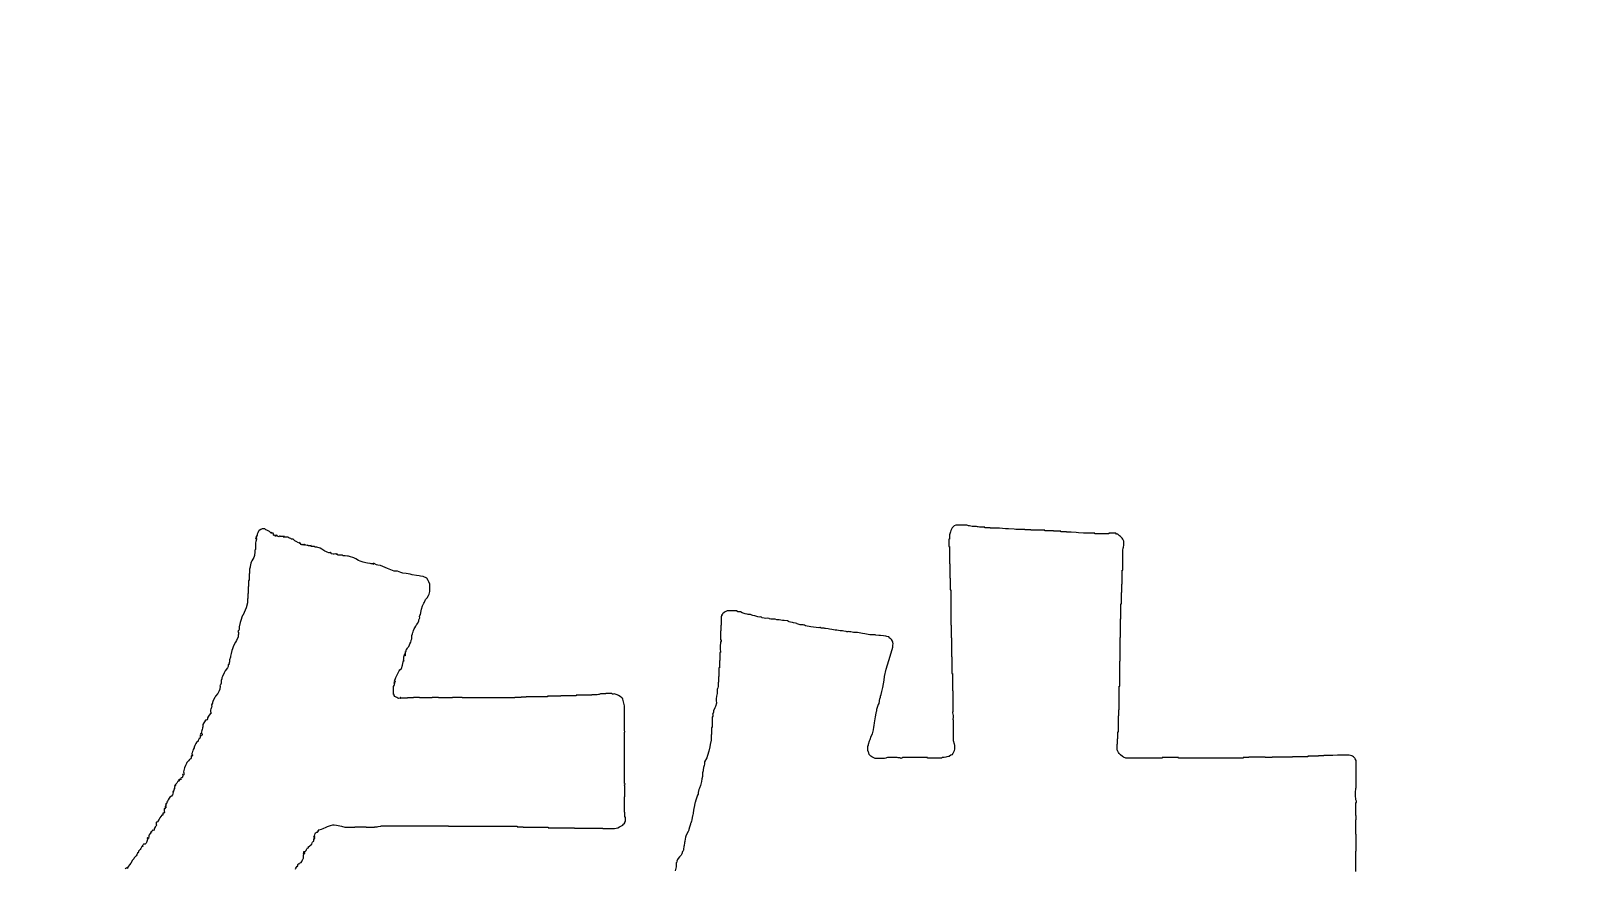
# Model space of a CAD drawing. Extents: x -109840 to 130597, y -3373 to 200909.
# Drawn here: x 115451.1 to 115921, y 3812.1 to 4065.5 of the extents above; entities that cross this region are included whole.
import ezdxf
from ezdxf.enums import TextEntityAlignment as Align

# ---------------------------------------------------------------- set-up
doc = ezdxf.new("R2010")
doc.units = 0
doc.header["$LTSCALE"] = 1000
doc.layers.get('0').update_dxf_attribs({"linetype": 'CONTINUOUS'})
doc.layers.get('Defpoints').update_dxf_attribs({"linetype": 'CONTINUOUS'})
doc.layers.add('DIM', color=3, linetype='CONTINUOUS', lineweight=0)
doc.layers.add('HFZT', color=5, linetype='CONTINUOUS', lineweight=15)
doc.styles.add('TSSD_Dimension', font='tssdeng.shx', dxfattribs={"width": 0.7, "bigfont": 'hztxt.shx'})
doc.styles.add('TSSD_NORM', font='tssdeng.shx', dxfattribs={"width": 0.7, "bigfont": 'hztxt.shx'})
doc.dimstyles.new('TSSD_100_100', dxfattribs={"dimtxt": 300, "dimasz": 100, "dimexe": 100, "dimexo": 250, "dimgap": 100, "dimtad": 1, "dimdec": 0, "dimzin": 0, "dimdsep": 46, "dimtxsty": 'TSSD_Dimension', "dimblk": 'ARCHTICK', "dimblk1": 'ARCHTICK', "dimblk2": 'ARCHTICK', "dimcen": 0, "dimdle": 100, "dimclrt": 7, "dimadec": 0, "dimazin": 0, "dimtfac": 1, "dimtdec": 0, "dimtix": 1, "dimtmove": 2, "dimatfit": 3, "dimfxl": 1, "dimtolj": 1, "dimtzin": 0, "dimarcsym": 0})

# ---------------------------------------------------------------- blocks, each defined once
blk = doc.blocks.new('z')
for points in [[(299855.3, 24120.3), (299855.7, 24121), (299856.5, 24122.5), (299856.7, 24122.5), (299856.8, 24122.5), (299857.1, 24122.5), (299857, 24123.2), (299857, 24123.6), (299857.4, 24124.1), (299857.8, 24124.1), (299858.2, 24124.2), (299858.4, 24124.6), (299859.5, 24125.2), (299860.1, 24125.8), (299860.6, 24127), (299860.7, 24127.6), (299860.9, 24127.9), (299861.3, 24128.3), (299861.2, 24129.6), (299861.2, 24130.2), (299861.4, 24131.5), (299861.2, 24131.7), (299861.2, 24132), (299861.4, 24132.1), (299861.6, 24131.8), (299861.9, 24131.7), (299862.2, 24131.8), (299862.2, 24132.1), (299862.2, 24132.2), (299862.2, 24132.5), (299862, 24132.5), (299861.8, 24132.5), (299861.6, 24132.5), (299861.5, 24132.8), (299861.6, 24133.1), (299861.9, 24133.3), (299862.7, 24133.5), (299863.2, 24133.9), (299863.5, 24134.7), (299863.8, 24135.2), (299863.9, 24135.5), (299864.1, 24136), (299864.5, 24135.9), (299864.8, 24135.9), (299865.1, 24136.1), (299864.9, 24136.2), (299864.8, 24136.5), (299864.9, 24136.6), (299866, 24137.4), (299866.4, 24137.8), (299867.3, 24138.7), (299867.7, 24139.6), (299868, 24140), (299868.5, 24140.8), (299868.7, 24140.8), (299868.8, 24140.8), (299868.9, 24140.8), (299868.8, 24141.6), (299868.9, 24142.1), (299869.4, 24142.7), (299869.5, 24142.8), (299869.6, 24142.9), (299869.6, 24143), (299869.3, 24142.9), (299869, 24143.1), (299868.9, 24143.3), (299869.2, 24143.2), (299869.6, 24143.4), (299869.6, 24143.7), (299869.3, 24143.7), (299869.2, 24143.7), (299868.9, 24143.7), (299868.8, 24143.9), (299868.9, 24144.1), (299869.1, 24144.3), (299869.2, 24144.1), (299869.4, 24144), (299869.6, 24144), (299869.4, 24144.9), (299869.5, 24145.5), (299869.9, 24146.4), (299870.2, 24146.8), (299870.4, 24147), (299870.5, 24147.5), (299871.2, 24147.4), (299871.6, 24147.5), (299872.1, 24148), (299871.9, 24148.1), (299871.9, 24148.2), (299871.8, 24148.5), (299872.1, 24148.4), (299872.3, 24148.4), (299872.5, 24148.6), (299872.3, 24148.7), (299872.2, 24148.9), (299872.1, 24149.1), (299873.6, 24149.3), (299874.4, 24149.5), (299875.7, 24150.2), (299877.8, 24151.1), (299878.9, 24151.5), (299881.1, 24152.3), (299882.9, 24152.7), (299883.8, 24152.7), (299885.6, 24152.5), (299888, 24152), (299889.3, 24151.7), (299891.7, 24151), (299894.6, 24151), (299896.1, 24151), (299899, 24151), (299899, 24151.1), (299899, 24151.2), (299899, 24151.3), (299902.4, 24151.3), (299904, 24151.3), (299907.4, 24151.3), (299907.4, 24151.2), (299907.4, 24151.1), (299907.4, 24151), (299909.5, 24151), (299910.6, 24151), (299912.8, 24151), (299913.2, 24151.1), (299913.4, 24151.1), (299913.8, 24151.2), (299915.3, 24151.4), (299916.1, 24151.6), (299917.6, 24151.8), (299918, 24151.9), (299918.2, 24151.9), (299918.6, 24152), (299938.3, 24152), (299948.1, 24152), (299967.8, 24152), (299967.8, 24151.9), (299967.8, 24151.8), (299967.8, 24151.7), (299988.1, 24151.7), (299998.2, 24151.7), (300018.4, 24151.7), (300018.4, 24151.5), (300018.4, 24151.5), (300018.4, 24151.3), (300020.1, 24151.3), (300020.9, 24151.3), (300022.6, 24151.3), (300022.6, 24151.2), (300022.6, 24151.1), (300022.6, 24151), (300030, 24151), (300033.7, 24151), (300041.1, 24151), (300041.1, 24150.9), (300041.1, 24150.8), (300041.1, 24150.7), (300048.8, 24150.7), (300052.7, 24150.7), (300060.3, 24150.7), (300060.3, 24150.6), (300060.3, 24150.5), (300060.3, 24150.4), (300068.7, 24150.4), (300072.8, 24150.4), (300081.2, 24150.4), (300081.2, 24150.3), (300081.2, 24150.2), (300081.2, 24150.1), (300084.6, 24150.1), (300086.3, 24150.1), (300089.8, 24150.1), (300092.3, 24150.7), (300093.6, 24151.2), (300095.9, 24152.5), (300096.5, 24153.2), (300096.8, 24153.5), (300097.5, 24154.2), (300097.3, 24154.6), (300097.4, 24155), (300097.8, 24155.2), (300097.8, 24156.5), (300097.8, 24157.1), (300097.8, 24158.4), (300097.7, 24158.4), (300097.6, 24158.4), (300097.5, 24158.4), (300097.5, 24159.9), (300097.5, 24160.7), (300097.5, 24162.2), (300097.3, 24162.2), (300097.3, 24162.2), (300097.2, 24162.2), (300097.2, 24166.7), (300097.2, 24168.9), (300097.2, 24173.4), (300097.3, 24173.4), (300097.3, 24173.4), (300097.5, 24173.4), (300097.5, 24176.8), (300097.5, 24178.4), (300097.5, 24181.7), (300097.2, 24181.8), (300097.1, 24182.2), (300097.3, 24182.4), (300097.6, 24182.7), (300097.5, 24183.2), (300097.2, 24183.3), (300097.2, 24198.3), (300097.2, 24205.8), (300097.2, 24220.8), (300097.3, 24220.8), (300097.4, 24221), (300097.3, 24221.1), (300097.2, 24222.4), (300097.1, 24223), (300097.2, 24224.3), (300097.2, 24230.7), (300097.2, 24233.9), (300097.2, 24240.3), (300096.7, 24242.2), (300096.4, 24243.2), (300095.9, 24245.1), (300095.6, 24245.9), (300095.3, 24246.2), (300094.8, 24246.7), (300092.8, 24247.9), (300091.8, 24248.3), (300089.6, 24249), (300088.9, 24248.8), (300088.4, 24248.8), (300087.9, 24249.3), (300086.1, 24249.3), (300085.2, 24249.3), (300083.4, 24249.3), (300083.4, 24249.2), (300083.4, 24249.1), (300083.4, 24249), (300081.9, 24249), (300081.1, 24249), (300079.6, 24249), (300078.5, 24248.7), (300078, 24248.6), (300077, 24248.3), (300075.5, 24248.3), (300074.7, 24248.3), (300073.1, 24248.3), (300073.1, 24248.2), (300073.1, 24248.1), (300073.1, 24248), (300068.5, 24248), (300066.2, 24248), (300061.6, 24248), (300061.6, 24247.9), (300061.6, 24247.8), (300061.6, 24247.7), (300057.1, 24247.7), (300054.9, 24247.7), (300050.4, 24247.7), (300050.4, 24247.6), (300050.4, 24247.5), (300050.4, 24247.4), (300046.5, 24247.4), (300044.5, 24247.4), (300040.5, 24247.4), (300040.5, 24247.2), (300040.5, 24247.2), (300040.5, 24247), (300034.2, 24247), (300031.1, 24247), (300024.8, 24247), (300024.8, 24246.9), (300024.8, 24246.9), (300024.8, 24246.7), (300023.4, 24246.7), (300022.7, 24246.7), (300021.3, 24246.7), (300021.3, 24246.6), (300021.3, 24246.5), (300021.3, 24246.4), (300019.4, 24246.4), (300018.4, 24246.4), (300016.5, 24246.4), (300016.5, 24246.3), (300016.5, 24246.2), (300016.5, 24246.1), (300001, 24246.1), (299993.3, 24246.1), (299977.8, 24246.1), (299977.8, 24246.2), (299977.8, 24246.3), (299977.8, 24246.4), (299975, 24246.4), (299973.5, 24246.4), (299970.7, 24246.4), (299970.7, 24246.3), (299970.7, 24246.2), (299970.7, 24246.1), (299966.6, 24246.1), (299964.6, 24246.1), (299960.5, 24246.1), (299960.5, 24246.2), (299960.5, 24246.3), (299960.5, 24246.4), (299958.6, 24246.4), (299957.6, 24246.4), (299955.7, 24246.4), (299955.7, 24246.3), (299955.7, 24246.2), (299955.7, 24246.1), (299952, 24246.1), (299950.1, 24246.1), (299946.4, 24246.1), (299946.4, 24246.2), (299946.4, 24246.3), (299946.4, 24246.4), (299944.7, 24246.4), (299943.9, 24246.4), (299942.2, 24246.4), (299942.2, 24246.3), (299942.2, 24246.2), (299942.2, 24246.1), (299940.4, 24246.1), (299939.6, 24246.1), (299937.8, 24246.1), (299937.8, 24246), (299937.8, 24245.9), (299937.8, 24245.8), (299935.7, 24245.8), (299934.7, 24245.8), (299932.6, 24245.8), (299932.8, 24246), (299932.6, 24246.4), (299932.3, 24246.4), (299932.3, 24246.1), (299932.3, 24246), (299932.3, 24245.8), (299931.3, 24245.7), (299930.7, 24245.9), (299929.8, 24246.4), (299928.9, 24246.8), (299928.4, 24247.1), (299927.8, 24247.8), (299928, 24248.1), (299927.9, 24248.6), (299927.5, 24248.6), (299927.5, 24250.9), (299927.5, 24252.1), (299927.5, 24254.4), (299928, 24255.2), (299928.1, 24255.8), (299927.8, 24256.6), (299928.1, 24256.5), (299928.3, 24256.6), (299928.5, 24256.8), (299928.1, 24257.1), (299928, 24257.5), (299928.2, 24257.9), (299928.4, 24257.8), (299928.8, 24258), (299928.8, 24258.2), (299928.6, 24258.1), (299928.3, 24258.2), (299928.2, 24258.4), (299929.1, 24261), (299929.6, 24262.2), (299930.9, 24264.6), (299931.6, 24266.1), (299932.1, 24266.7), (299933.3, 24267.8), (299934, 24270.1), (299934.2, 24271.3), (299934.7, 24273.6), (299934.8, 24273.4), (299935, 24273.3), (299935.2, 24273.3), (299934.9, 24273.8), (299934.8, 24274.3), (299935, 24274.9), (299935.1, 24276.3), (299935.3, 24277.1), (299935.8, 24278.4), (299935.6, 24277.9), (299935.8, 24277.5), (299936.2, 24277.1), (299936.2, 24278.4), (299936.2, 24279), (299936.2, 24280.3), (299936.4, 24280.3), (299936.5, 24280.3), (299936.8, 24280.3), (299936.7, 24281), (299936.8, 24281.4), (299937.3, 24281.9), (299937.8, 24282.7), (299938, 24283.1), (299938.6, 24283.9), (299939.2, 24285.1), (299939.5, 24285.8), (299940.2, 24287.1), (299940.4, 24288.1), (299940.5, 24288.6), (299941, 24289.6), (299940.9, 24291.1), (299940.9, 24291.9), (299941.3, 24293.3), (299941.6, 24294.3), (299941.8, 24294.7), (299942.1, 24295.7), (299942.7, 24297), (299943, 24297.6), (299943.7, 24298.9), (299944, 24299.5), (299944.3, 24299.8), (299944.8, 24300.2), (299944.7, 24300.6), (299944.9, 24300.9), (299945.3, 24301.1), (299945.9, 24302.7), (299946.1, 24303.4), (299946.7, 24305), (299946.6, 24306), (299946.7, 24306.6), (299947.2, 24307.5), (299947.7, 24310.1), (299948, 24311.4), (299948.8, 24313.9), (299949.7, 24315.7), (299950.1, 24316.6), (299951, 24318.4), (299951.4, 24319), (299951.6, 24319.3), (299952.2, 24319.7), (299953.1, 24321.5), (299953.5, 24322.4), (299954.1, 24324.3), (299954.1, 24326.5), (299954.1, 24327.5), (299954.1, 24329.6), (299953.3, 24331.5), (299952.8, 24332.4), (299951.8, 24334.1), (299950.8, 24334.5), (299950.2, 24334.8), (299949.3, 24335.4), (299947.2, 24335.6), (299946.2, 24335.8), (299944.2, 24336.2), (299941.2, 24336.7), (299939.7, 24337), (299936.8, 24337.5), (299934.2, 24337.9), (299932.9, 24338.3), (299930.4, 24339.2), (299928.9, 24339.2), (299928, 24339.3), (299926.6, 24339.7), (299923, 24341.2), (299921.3, 24341.9), (299917.8, 24343.4), (299915.8, 24343.7), (299914.9, 24344), (299913.1, 24344.8), (299913, 24344.9), (299912.9, 24345), (299912.8, 24345), (299912.9, 24344.7), (299912.8, 24344.4), (299912.5, 24344.3), (299912.5, 24344.6), (299912.5, 24344.7), (299912.5, 24345), (299911.6, 24344.7), (299911.1, 24344.6), (299910.2, 24344.8), (299908.2, 24345.1), (299907.1, 24345.3), (299905.1, 24345.8), (299902.9, 24346.7), (299901.8, 24347.2), (299899.7, 24348.3), (299898.2, 24349.1), (299897.4, 24349.4), (299895.8, 24349.9), (299894.3, 24350.2), (299893.5, 24350.3), (299892, 24350.6), (299891.1, 24350.5), (299890.5, 24350.6), (299889.7, 24351.1), (299888.5, 24351.1), (299887.8, 24351.1), (299886.5, 24351.1), (299886.5, 24351.4), (299886.2, 24351.5), (299885.9, 24351.4), (299886, 24351.6), (299886, 24351.9), (299885.7, 24352), (299885.6, 24351.7), (299885.2, 24351.7), (299884.9, 24351.9), (299883.7, 24351.8), (299883, 24351.8), (299881.7, 24352), (299881.7, 24352.3), (299881.7, 24352.4), (299881.7, 24352.7), (299881.1, 24352.9), (299880.8, 24352.9), (299880.1, 24352.8), (299880, 24352.8), (299880, 24352.7), (299879.8, 24352.7), (299878.7, 24353.2), (299878.1, 24353.5), (299876.9, 24354.1), (299874.8, 24355.5), (299873.5, 24356.1), (299871, 24356.8), (299870.3, 24356.9), (299869.9, 24357), (299869.3, 24357.5), (299868.4, 24357.5), (299867.9, 24357.5), (299867, 24357.5), (299867, 24357.7), (299867, 24357.9), (299867, 24358.1), (299866.2, 24357.8), (299865.7, 24357.8), (299864.8, 24357.9), (299864.6, 24358.1), (299864.5, 24358.2), (299864.5, 24358.4), (299863.7, 24358.2), (299863.1, 24358.3), (299862.4, 24358.7), (299862.2, 24358.9), (299862.1, 24359), (299861.9, 24359.2), (299861.9, 24358.9), (299861.9, 24358.7), (299861.9, 24358.4), (299861.6, 24358.4), (299861.5, 24358.4), (299861.3, 24358.4), (299861.4, 24358.7), (299861.3, 24358.9), (299861.1, 24359.1), (299860.7, 24358.6), (299860.1, 24358.6), (299859.7, 24358.9), (299859.3, 24359), (299859.1, 24359.1), (299858.7, 24359.2), (299859, 24359.4), (299859.1, 24359.8), (299858.9, 24360), (299858.8, 24359.8), (299858.5, 24359.7), (299858.4, 24359.9), (299858.3, 24360.1), (299858, 24360.3), (299857.7, 24360.2), (299855.9, 24361), (299855, 24361.5), (299853.6, 24362.9), (299852.9, 24362.8), (299852.5, 24362.9), (299852, 24363.4), (299851, 24363.6), (299850.6, 24363.8), (299849.7, 24364.2), (299848.3, 24364.2), (299847.6, 24364.2), (299846.2, 24364.2), (299846.6, 24364.4), (299846.8, 24364.6), (299847.2, 24364.8), (299845.9, 24364.8), (299845.3, 24364.8), (299844, 24364.8), (299844, 24365), (299843.8, 24365.1), (299843.7, 24365), (299843.2, 24364.6), (299842.6, 24364.7), (299842.2, 24365.1), (299841.8, 24365.5), (299841.6, 24365.6), (299841.1, 24365.8), (299841.1, 24365.5), (299841.1, 24365.4), (299841.1, 24365.1), (299840.8, 24365.1), (299840.7, 24365.1), (299840.5, 24365.1), (299840.6, 24365.5), (299840.5, 24365.8), (299840.3, 24366.1), (299840, 24365.7), (299839.6, 24365.6), (299839.2, 24365.8), (299839.3, 24366.3), (299839.2, 24366.7), (299838.9, 24367.1), (299838.3, 24367.1), (299837.9, 24367.4), (299837.6, 24367.9), (299837.7, 24367.6), (299837.7, 24367.3), (299837.4, 24367.1), (299836.7, 24368), (299836.3, 24368.4), (299835.3, 24369), (299834.3, 24369.4), (299833.7, 24369.7), (299832.8, 24370.3), (299831.6, 24370.4), (299830.9, 24370.3), (299829.9, 24369.8), (299828.7, 24369.2), (299828.2, 24368.6), (299827.7, 24367.4), (299827.3, 24366.4), (299827.1, 24365.9), (299826.9, 24364.8), (299826.7, 24365), (299826.6, 24365.1), (299826.4, 24365.1), (299826.6, 24364.5), (299826.6, 24364.2), (299826.7, 24363.5), (299826.4, 24363.7), (299826.1, 24363.5), (299826.1, 24363.2), (299826.3, 24363.3), (299826.5, 24363.3), (299826.7, 24363.1), (299826.4, 24361.8), (299826.3, 24361.2), (299826.1, 24360), (299826.1, 24358.1), (299826.1, 24357.1), (299826.1, 24355.2), (299825.6, 24354.7), (299825.5, 24354.3), (299825.6, 24353.6), (299825.2, 24350.8), (299824.7, 24349.4), (299823.3, 24346.9), (299822.8, 24345.8), (299822.6, 24345.2), (299822.4, 24344), (299822.1, 24342.7), (299822, 24342.1), (299821.7, 24340.8), (299821.7, 24340.5), (299821.6, 24340.3), (299821.6, 24340), (299821.6, 24339.1), (299821.6, 24338.6), (299821.6, 24337.6), (299821.4, 24337.6), (299821.4, 24337.6), (299821.3, 24337.6), (299821.3, 24335.6), (299821.3, 24334.5), (299821.3, 24332.5), (299821.1, 24332.5), (299821.1, 24332.5), (299820.9, 24332.5), (299820.9, 24330.7), (299820.9, 24329.8), (299820.9, 24328), (299820.8, 24328), (299820.7, 24328), (299820.6, 24328), (299820.6, 24326), (299820.6, 24324.9), (299820.6, 24322.9), (299820.5, 24322.9), (299820.4, 24322.9), (299820.3, 24322.9), (299820.3, 24321.4), (299820.3, 24320.6), (299820.3, 24319.1), (299820.2, 24319.1), (299820.1, 24319.1), (299820, 24319.1), (299820, 24317.8), (299820, 24317.1), (299820, 24315.9), (299819.1, 24312.3), (299818.5, 24310.6), (299816.9, 24307.2), (299816.7, 24306.8), (299816.5, 24306.6), (299816.1, 24306.3), (299815.2, 24303.1), (299814.8, 24301.5), (299813.9, 24298.3), (299814.1, 24297.2), (299814, 24296.5), (299813.6, 24295.5), (299813.2, 24295.3), (299813.1, 24294.7), (299813.4, 24294.4), (299813.4, 24293), (299813.3, 24292.3), (299813.3, 24290.9), (299812, 24288.3), (299811.4, 24287), (299809.9, 24284.5), (299809.1, 24282.2), (299808.7, 24281), (299808, 24278.7), (299807.7, 24276.9), (299807.5, 24276), (299807, 24274.2), (299806.8, 24272.7), (299806.7, 24271.9), (299806.4, 24270.4), (299806.3, 24270.6), (299806.1, 24270.7), (299805.9, 24270.7), (299806, 24269.7), (299805.9, 24269.1), (299805.4, 24268.2), (299803.6, 24265.9), (299802.9, 24264.6), (299801.7, 24261.9), (299801.3, 24260.8), (299801.2, 24260.2), (299800.8, 24259), (299800.8, 24257.7), (299800.7, 24257), (299800.3, 24255.7), (299800, 24255.4), (299799.9, 24255.1), (299800, 24254.7), (299799.8, 24252.5), (299799.4, 24251.3), (299798.2, 24249.4), (299796.7, 24247.5), (299796, 24246.4), (299794.8, 24244.2), (299794.5, 24242.8), (299794.3, 24242.2), (299793.7, 24241), (299793.8, 24239.9), (299793.7, 24239.4), (299793.4, 24238.4), (299793.3, 24238.4), (299793.2, 24238.2), (299793.2, 24238.1), (299792.9, 24237.2), (299792.8, 24236.8), (299792.8, 24235.8), (299793.2, 24235.6), (299793.3, 24234.9), (299792.9, 24234.6), (299791.9, 24233.4), (299791.5, 24232.7), (299790.8, 24231.4), (299790.7, 24230.6), (299790.4, 24230.1), (299789.7, 24229.8), (299789.5, 24229.8), (299789.4, 24229.8), (299789.2, 24229.8), (299788.5, 24228.5), (299788.1, 24227.8), (299787.3, 24226.6), (299787.2, 24224.9), (299787.1, 24224.1), (299786.7, 24222.6), (299786.5, 24222.5), (299786.4, 24222.2), (299786.5, 24222.1), (299786.4, 24221.1), (299786.2, 24220.7), (299785.7, 24219.8), (299785.9, 24220), (299786.1, 24220.1), (299786.4, 24220), (299786.8, 24219.6), (299786.9, 24219), (299786.5, 24218.6), (299786.4, 24218.2), (299786, 24218.1), (299785.7, 24218.2), (299785.9, 24218.5), (299785.7, 24218.8), (299785.4, 24218.9), (299785.4, 24217.8), (299785.3, 24217.3), (299785.1, 24216.3), (299784.8, 24216.3), (299784.7, 24216.3), (299784.4, 24216.3), (299784.5, 24215.9), (299784.3, 24215.6), (299784, 24215.4), (299783.9, 24214.9), (299783.9, 24214.7), (299783.8, 24214.2), (299782.6, 24213.3), (299782.1, 24212.6), (299781.4, 24211.2), (299781, 24210), (299780.8, 24209.3), (299780.3, 24208.2), (299780, 24207.2), (299779.8, 24206.7), (299779.5, 24205.8), (299779.1, 24205.3), (299779.2, 24204.7), (299779.6, 24204.3), (299779.8, 24204.3), (299779.9, 24204), (299779.8, 24203.8), (299779.7, 24203.5), (299779.4, 24203.3), (299779, 24203.4), (299778.9, 24203.5), (299778.8, 24203.5), (299778.7, 24203.5), (299778.7, 24202.6), (299778.7, 24202.1), (299778.4, 24201.3), (299777.9, 24201), (299777.6, 24200.9), (299777.1, 24200.6), (299777.2, 24200.2), (299777, 24199.9), (299776.6, 24199.7), (299775.6, 24198.5), (299775.2, 24197.8), (299774.5, 24196.5), (299773.9, 24194.6), (299773.6, 24193.6), (299773.1, 24191.7), (299773.3, 24190.9), (299773.4, 24190.5), (299773.4, 24189.7), (299773.3, 24189.5), (299772.8, 24189.4), (299772.6, 24189.6), (299772.5, 24189.7), (299772.4, 24189.8), (299772.3, 24189.7), (299772.5, 24188.8), (299772.4, 24188.2), (299772, 24187.3), (299771.4, 24187.3), (299771.1, 24187), (299770.8, 24186.5), (299771, 24186.4), (299771.1, 24186.2), (299771, 24185.9), (299770.4, 24186.2), (299769.9, 24186.1), (299769.4, 24185.6), (299769.6, 24185.7), (299769.9, 24185.7), (299770, 24185.4), (299770, 24185.1), (299769.7, 24185), (299769.4, 24185.1), (299769.3, 24185.2), (299769.2, 24185.3), (299769.1, 24185.3), (299769.2, 24184.8), (299769, 24184.5), (299768.6, 24184.3), (299768.2, 24183.5), (299767.9, 24183.1), (299767.2, 24182.4), (299767.3, 24182), (299767.2, 24181.7), (299767, 24181.4), (299766.9, 24181.6), (299766.8, 24181.7), (299766.5, 24181.7), (299766.6, 24180.9), (299766.5, 24180.4), (299766.4, 24179.5), (299766.5, 24179.4), (299766.5, 24179.3), (299766.5, 24179.2), (299766.3, 24179.2), (299766.1, 24179.2), (299765.9, 24179.2), (299766.1, 24178.5), (299766, 24178), (299765.6, 24177.4), (299765.3, 24177.3), (299765.2, 24176.9), (299765.4, 24176.6), (299765.2, 24175.5), (299764.9, 24174.9), (299764.3, 24173.9), (299763.1, 24173.1), (299762.5, 24172.5), (299761.7, 24171.2), (299761.2, 24170.1), (299760.9, 24169.5), (299760.6, 24168.3), (299760.4, 24168.4), (299760.2, 24168.3), (299760.1, 24168.1), (299760.3, 24168), (299760.4, 24167.9), (299760.4, 24167.7), (299760.2, 24167.8), (299760, 24167.7), (299759.8, 24167.5), (299760.2, 24167.2), (299760.3, 24166.8), (299760.1, 24166.4), (299759.9, 24166.5), (299759.5, 24166.3), (299759.5, 24166.1), (299759.7, 24166.1), (299759.9, 24166.1), (299760.1, 24166.1), (299760.1, 24165.8), (299760.1, 24165.7), (299760.1, 24165.4), (299759.9, 24165.4), (299759.7, 24165.4), (299759.5, 24165.4), (299759.6, 24165.1), (299759.5, 24164.8), (299759.3, 24164.5), (299759.2, 24164.7), (299759.1, 24164.8), (299758.8, 24164.8), (299758.9, 24163.6), (299758.9, 24163.1), (299759, 24161.9), (299758.8, 24161.7), (299758.7, 24161.5), (299758.8, 24161.3), (299758.5, 24161.3), (299758.3, 24161.3), (299757.9, 24161.3), (299758, 24160.9), (299758, 24160.7), (299758, 24160.3), (299757.9, 24160), (299757.6, 24159.9), (299757.2, 24160), (299755.8, 24158), (299755.1, 24157), (299753.9, 24154.9), (299753.5, 24154.8), (299753.3, 24154.8), (299753.1, 24154.5), (299753.1, 24153.9), (299753, 24153.6), (299752.9, 24152.9), (299753.2, 24152.9), (299753.4, 24152.6), (299753.2, 24152.3), (299752.8, 24151.9), (299752.6, 24151.6), (299752.1, 24151.2), (299752.2, 24150.7), (299752.1, 24150.3), (299751.6, 24150.1), (299751.6, 24149.5), (299751.5, 24149.3), (299751.5, 24148.8), (299751, 24148.7), (299750.6, 24148.8), (299750.2, 24149.1), (299750.3, 24148.7), (299750.1, 24148.3), (299749.7, 24148.1), (299749.5, 24148), (299749.5, 24147.7), (299749.6, 24147.5), (299749.3, 24147.5), (299749.2, 24147.5), (299748.9, 24147.5), (299749.1, 24147.1), (299749, 24146.7), (299748.6, 24146.4), (299747.9, 24145.4), (299747.6, 24144.8), (299747.5, 24143.7), (299747.4, 24143.3), (299747.4, 24143.1), (299747.3, 24142.7), (299747.1, 24142.7), (299746.9, 24142.7), (299746.7, 24142.7), (299746.8, 24142.9), (299746.6, 24143.3), (299746.4, 24143.3), (299746.5, 24141.9), (299746.4, 24141.2), (299745.9, 24139.8), (299745.6, 24139.2), (299745.4, 24139), (299744.9, 24138.5), (299744.3, 24138.7), (299743.8, 24138.5), (299743.5, 24138.1), (299743.1, 24137.9), (299743, 24137.6), (299743, 24137.3), (299743.1, 24137.2), (299743.2, 24137.1), (299743.2, 24136.9), (299742.9, 24136.9), (299742.8, 24136.9), (299742.5, 24136.9), (299741.8, 24135.4), (299741.3, 24134.7), (299740.1, 24133.4), (299740, 24132.9), (299739.9, 24132.6), (299739.8, 24132.1), (299739.7, 24132.3), (299739.6, 24132.3), (299739.5, 24132.5), (299738.7, 24130.8), (299738.2, 24130), (299736.9, 24128.6), (299736.5, 24127.8), (299736.2, 24127.4), (299735.6, 24126.7), (299734.3, 24124.5), (299733.5, 24123.4), (299732, 24121.4), (299732.1, 24121.1), (299732, 24120.7), (299731.6, 24120.6), (299731.8, 24120.8), (299731.7, 24121.1), (299731.5, 24121.3), (299730.5, 24120.6), (299730.1, 24120.1)], [(300634.6, 24118.4), (300634.6, 24124.4), (300634.6, 24127.4), (300634.6, 24133.4), (300634.7, 24133.4), (300634.7, 24133.4), (300634.9, 24133.4), (300634.9, 24138.4), (300634.9, 24140.9), (300634.9, 24145.9), (300634.7, 24145.9), (300634.7, 24145.9), (300634.6, 24145.9), (300634.6, 24150.1), (300634.6, 24152.2), (300634.6, 24156.5), (300634.7, 24156.5), (300634.7, 24156.5), (300634.9, 24156.5), (300634.9, 24157.7), (300634.9, 24158.4), (300634.9, 24159.7), (300634.7, 24159.7), (300634.7, 24159.7), (300634.6, 24159.7), (300634.6, 24163.2), (300634.6, 24165), (300634.6, 24168.6), (300635.1, 24169.5), (300635.1, 24170.2), (300634.7, 24171.2), (300634.4, 24174.6), (300634.4, 24176.4), (300634.6, 24179.8), (300634.7, 24179.8), (300634.7, 24179.8), (300634.9, 24179.8), (300634.9, 24187.9), (300634.9, 24191.9), (300634.9, 24200), (300634.2, 24201.2), (300633.8, 24201.7), (300633, 24202.7), (300632.1, 24203.2), (300631.6, 24203.4), (300630.7, 24203.8), (300629.6, 24204.1), (300629, 24204.1), (300627.8, 24204), (300621.2, 24203.9), (300617.8, 24203.8), (300611.2, 24203.8), (300611.2, 24203.7), (300611.2, 24203.6), (300611.2, 24203.5), (300609.7, 24203.5), (300608.9, 24203.5), (300607.3, 24203.5), (300607.3, 24203.4), (300607.3, 24203.3), (300607.3, 24203.2), (300604.1, 24203.2), (300602.5, 24203.2), (300599.3, 24203.2), (300599.3, 24203.1), (300599.3, 24203), (300599.3, 24202.9), (300594.9, 24202.9), (300592.6, 24202.9), (300588.1, 24202.9), (300588.1, 24202.7), (300588.1, 24202.7), (300588.1, 24202.6), (300582.1, 24202.6), (300579.1, 24202.6), (300573.1, 24202.6), (300573.1, 24202.4), (300573.1, 24202.4), (300573.1, 24202.2), (300571.1, 24202.2), (300570, 24202.2), (300568, 24202.2), (300568, 24202.4), (300568, 24202.4), (300568, 24202.6), (300563.2, 24202.6), (300560.9, 24202.6), (300556.1, 24202.6), (300556.1, 24202.4), (300556.1, 24202.4), (300556.1, 24202.2), (300554.3, 24202.2), (300553.4, 24202.2), (300551.7, 24202.2), (300551.7, 24202.1), (300551.7, 24202), (300551.7, 24201.9), (300532.7, 24201.9), (300523.2, 24201.9), (300504.3, 24201.9), (300504.3, 24202), (300504.3, 24202.1), (300504.3, 24202.2), (300499.5, 24202.2), (300497.2, 24202.2), (300492.4, 24202.2), (300492.4, 24202.1), (300492.4, 24202), (300492.4, 24201.9), (300481.7, 24201.9), (300476.3, 24201.9), (300465.6, 24201.9), (300463.9, 24202.6), (300463.1, 24203.1), (300461.7, 24204.3), (300460.6, 24205.3), (300460.1, 24206), (300459.5, 24207.4), (300459.3, 24207.6), (300459.3, 24207.7), (300459.2, 24208), (300459.2, 24209.7), (300459.2, 24210.5), (300459.2, 24212.2), (300459.3, 24212.2), (300459.3, 24212.2), (300459.5, 24212.2), (300459.5, 24213.7), (300459.5, 24214.5), (300459.5, 24216), (300459.6, 24216), (300459.7, 24216), (300459.8, 24216), (300459.8, 24218), (300459.8, 24219.1), (300459.8, 24221.1), (300459.9, 24221.1), (300460, 24221.1), (300460.1, 24221.1), (300460.1, 24225.9), (300460.1, 24228.2), (300460.1, 24233), (300460.2, 24233), (300460.3, 24233), (300460.4, 24233), (300460.4, 24234.8), (300460.4, 24235.6), (300460.4, 24237.4), (300460.6, 24237.4), (300460.6, 24237.4), (300460.8, 24237.4), (300460.8, 24244.4), (300460.8, 24247.8), (300460.8, 24254.7), (300460.9, 24254.7), (300460.9, 24254.7), (300461.1, 24254.7), (300461.1, 24262), (300461.1, 24265.7), (300461.1, 24273), (300461.2, 24273), (300461.3, 24273), (300461.4, 24273), (300461.4, 24280), (300461.4, 24283.5), (300461.4, 24290.6), (300461.5, 24290.6), (300461.6, 24290.6), (300461.7, 24290.6), (300461.7, 24295.9), (300461.7, 24298.6), (300461.7, 24304), (300461.9, 24304), (300461.9, 24304.2), (300461.9, 24304.3), (300461.7, 24304.5), (300461.8, 24304.9), (300462, 24305), (300462, 24309.1), (300462, 24311.1), (300462, 24315.2), (300462.2, 24315.2), (300462.2, 24315.2), (300462.4, 24315.2), (300462.4, 24318.5), (300462.4, 24320.2), (300462.4, 24323.5), (300462.5, 24323.5), (300462.5, 24323.5), (300462.7, 24323.5), (300462.7, 24326), (300462.7, 24327.2), (300462.7, 24329.6), (300462.8, 24329.6), (300462.9, 24329.6), (300463, 24329.6), (300463, 24333.7), (300463, 24335.8), (300463, 24339.9), (300463.1, 24339.9), (300463.2, 24339.9), (300463.3, 24339.9), (300463.3, 24345.4), (300463.3, 24348.1), (300463.3, 24353.6), (300463.4, 24354), (300463.4, 24354.2), (300463.5, 24354.6), (300463.7, 24356.1), (300463.9, 24356.9), (300464.1, 24358.4), (300464.2, 24359.6), (300464.2, 24360.2), (300464, 24361.3), (300463.3, 24362.8), (300462.8, 24363.5), (300461.7, 24364.7), (300460.9, 24365.3), (300460.5, 24365.7), (300459.8, 24366.4), (300459.1, 24366.4), (300458.7, 24366.6), (300458.2, 24367.1), (300456.1, 24367.1), (300455.1, 24367.1), (300453.1, 24367.1), (300453.1, 24366.9), (300453.1, 24366.9), (300453.1, 24366.7), (300449, 24366.7), (300446.9, 24366.7), (300442.8, 24366.7), (300442.8, 24366.9), (300442.8, 24366.9), (300442.8, 24367.1), (300440.4, 24367.1), (300439.2, 24367.1), (300436.8, 24367.1), (300435.9, 24367.1), (300435.4, 24367.2), (300434.5, 24367.2), (300430.9, 24367.5), (300429.1, 24367.6), (300425.5, 24367.9), (300424.7, 24367.9), (300424.2, 24368), (300423.3, 24368), (300422.8, 24368), (300422.5, 24368), (300422, 24368), (300422, 24368.2), (300422, 24368.2), (300422, 24368.3), (300420.4, 24368.3), (300419.5, 24368.3), (300417.9, 24368.3), (300417.9, 24368.5), (300417.9, 24368.5), (300417.9, 24368.7), (300415.7, 24368.7), (300414.6, 24368.7), (300412.4, 24368.7), (300412.4, 24368.8), (300412.4, 24368.9), (300412.4, 24369), (300409.9, 24369), (300408.6, 24369), (300406, 24369), (300406, 24369.1), (300406, 24369.2), (300406, 24369.3), (300401.9, 24369.3), (300399.9, 24369.3), (300395.8, 24369.3), (300395.8, 24369.4), (300395.8, 24369.5), (300395.8, 24369.6), (300394, 24369.6), (300393.1, 24369.6), (300391.3, 24369.6), (300391.3, 24369.8), (300391.3, 24369.8), (300391.3, 24369.9), (300389.3, 24369.9), (300388.3, 24369.9), (300386.3, 24369.9), (300385.3, 24370), (300384.7, 24370), (300383.6, 24370.1), (300379.3, 24370.4), (300377.1, 24370.5), (300372.7, 24370.8), (300371.6, 24370.8), (300371.1, 24370.8), (300370, 24370.9), (300368.4, 24370.9), (300367.6, 24370.9), (300366, 24370.9), (300366, 24371), (300366, 24371.1), (300366, 24371.2), (300364.4, 24371.2), (300363.5, 24371.2), (300361.9, 24371.2), (300361.9, 24371.4), (300361.9, 24371.4), (300361.9, 24371.6), (300360.3, 24371.6), (300359.5, 24371.6), (300358, 24371.6), (300357.1, 24371.8), (300356.7, 24371.9), (300355.8, 24372.2), (300353.7, 24372.1), (300352.7, 24372.2), (300350.7, 24372.7), (300349.9, 24372.7), (300349.4, 24372.8), (300348.7, 24373.2), (300345.5, 24373.2), (300343.9, 24373.2), (300340.7, 24373.2), (300339.5, 24372.6), (300338.9, 24372.2), (300338, 24371.2), (300337.1, 24369.2), (300336.7, 24368.2), (300335.9, 24366.1), (300335.9, 24364.8), (300335.9, 24364.2), (300335.9, 24362.9), (300335.8, 24362.9), (300335.7, 24362.9), (300335.6, 24362.9), (300335.6, 24360.7), (300335.6, 24359.6), (300335.6, 24357.5), (300335.7, 24357.5), (300335.8, 24357.5), (300335.9, 24357.5), (300335.9, 24352.3), (300335.9, 24349.8), (300335.9, 24344.7), (300336.1, 24344.7), (300336.1, 24344.7), (300336.2, 24344.7), (300336.2, 24340.4), (300336.2, 24338.3), (300336.2, 24334.1), (300336.4, 24334.1), (300336.4, 24334.1), (300336.6, 24334.1), (300336.6, 24330.6), (300336.6, 24328.9), (300336.6, 24325.5), (300336.7, 24325.5), (300336.8, 24325.5), (300336.9, 24325.5), (300336.9, 24315.1), (300336.9, 24309.9), (300336.9, 24299.5), (300337, 24299.5), (300337.1, 24299.5), (300337.2, 24299.5), (300337.2, 24295.8), (300337.2, 24294), (300337.2, 24290.3), (300337.3, 24290.3), (300337.4, 24290.3), (300337.5, 24290.3), (300337.5, 24284.6), (300337.5, 24281.8), (300337.5, 24276.2), (300337.7, 24276.2), (300337.7, 24276.2), (300337.8, 24276.2), (300337.8, 24271.3), (300337.8, 24268.9), (300337.8, 24264), (300338, 24264), (300338, 24264), (300338.2, 24264), (300338.2, 24258.9), (300338.2, 24256.3), (300338.2, 24251.2), (300338.3, 24251.2), (300338.4, 24251.2), (300338.5, 24251.2), (300338.5, 24245.1), (300338.5, 24242), (300338.5, 24235.8), (300338.2, 24235.7), (300338.2, 24235.4), (300338.3, 24235.2), (300338.6, 24233.2), (300338.6, 24232.1), (300338.5, 24230.1), (300338.6, 24230.1), (300338.7, 24230.1), (300338.8, 24230.1), (300338.8, 24223.9), (300338.8, 24220.9), (300338.8, 24214.7), (300339.4, 24212.3), (300339.6, 24211.1), (300339.8, 24208.6), (300339.4, 24207.2), (300339.1, 24206.6), (300338.5, 24205.3), (300337.6, 24204.3), (300337.1, 24203.9), (300336.1, 24203.2), (300335.8, 24203.1), (300335.6, 24203.1), (300335.3, 24203), (300334, 24202.8), (300333.4, 24202.6), (300332.1, 24202.4), (300331.3, 24202.4), (300330.8, 24202.3), (300330.2, 24201.9), (300326.1, 24201.9), (300324, 24201.9), (300319.9, 24201.9), (300319.9, 24202), (300319.9, 24202.1), (300319.9, 24202.2), (300312.6, 24202.2), (300309, 24202.2), (300301.7, 24202.2), (300301, 24201.7), (300300.2, 24201.6), (300299.4, 24202.1), (300298.7, 24202.1), (300298.3, 24202.1), (300297.5, 24202.2), (300294.7, 24202.2), (300293.3, 24202.2), (300290.5, 24202.2), (300289.6, 24202), (300289.1, 24201.8), (300288.2, 24201.6), (300285.5, 24201.6), (300284.2, 24201.6), (300281.5, 24201.6), (300280.5, 24202), (300279.9, 24202.2), (300279, 24202.7), (300278.1, 24203.3), (300277.7, 24203.7), (300277, 24204.5), (300276.8, 24205.7), (300276.6, 24206.3), (300276.1, 24207.4), (300276.1, 24208.8), (300276.1, 24209.5), (300276.1, 24210.9), (300276.5, 24211.2), (300276.6, 24211.6), (300276.6, 24212.2), (300277.3, 24214.5), (300277.7, 24215.6), (300278.5, 24217.9), (300279.3, 24219.7), (300279.6, 24220.7), (300280.2, 24222.6), (300280.4, 24224.7), (300280.6, 24225.8), (300281, 24227.8), (300281.4, 24230.7), (300281.6, 24232.1), (300282, 24234.9), (300282.3, 24236), (300282.5, 24236.6), (300282.6, 24237.8), (300283.1, 24239.3), (300283.4, 24240.1), (300283.9, 24241.6), (300284, 24241.8), (300284, 24241.9), (300284.1, 24242.1), (300284.1, 24241.8), (300284.1, 24241.7), (300284.1, 24241.4), (300284.1, 24241.8), (300284.2, 24241.9), (300284.2, 24242.2), (300284.5, 24243.5), (300284.6, 24244.2), (300284.9, 24245.4), (300285.2, 24246.7), (300285.4, 24247.4), (300285.8, 24248.6), (300286.3, 24250.7), (300286.6, 24251.7), (300287.1, 24253.8), (300287.9, 24259.2), (300288.3, 24261.9), (300289.4, 24267.2), (300291.3, 24273.7), (300292.3, 24276.9), (300294.3, 24283.4), (300294.4, 24284.3), (300294.4, 24284.8), (300294.5, 24285.8), (300294.3, 24287.1), (300294.1, 24287.8), (300293.5, 24289), (300292.7, 24289.7), (300292.2, 24290.1), (300291.4, 24290.9), (300289.9, 24291.3), (300289.2, 24291.5), (300287.6, 24291.7), (300285.3, 24291.9), (300284.1, 24292.1), (300281.8, 24292.3), (300281.3, 24292.4), (300281, 24292.4), (300280.4, 24292.5), (300279.2, 24292.5), (300278.6, 24292.5), (300277.4, 24292.5), (300273.8, 24293.1), (300272, 24293.4), (300268.4, 24294.1), (300266.5, 24294.1), (300265.5, 24294.2), (300263.6, 24294.6), (300262.7, 24294.8), (300262.1, 24294.9), (300261.2, 24294.7), (300260.7, 24294.8), (300260.5, 24294.8), (300260.1, 24294.9), (300258.3, 24295.1), (300257.4, 24295.3), (300255.6, 24295.5), (300253.1, 24295.8), (300251.9, 24296), (300249.5, 24296.5), (300247.7, 24296.7), (300246.8, 24296.9), (300245, 24297.1), (300244.6, 24297.2), (300244.4, 24297.2), (300243.9, 24297.3), (300243.1, 24297.3), (300242.7, 24297.3), (300241.8, 24297.3), (300241.2, 24297.8), (300240.6, 24297.9), (300239.9, 24297.5), (300236, 24298), (300234.1, 24298.3), (300230.3, 24299.2), (300229.5, 24299.5), (300229.2, 24299.6), (300228.4, 24299.9), (300227, 24299.8), (300226.2, 24299.9), (300224.9, 24300.3), (300224.1, 24300.6), (300223.7, 24300.7), (300222.9, 24301), (300221.4, 24301.4), (300220.6, 24301.6), (300219.1, 24301.9), (300218.2, 24302.1), (300217.7, 24302.2), (300216.9, 24302.7), (300214.4, 24302.9), (300213.2, 24303), (300210.8, 24303.5), (300209.6, 24303.5), (300209, 24303.6), (300207.9, 24304), (300206.6, 24304), (300206, 24304), (300204.7, 24304), (300203.8, 24304.3), (300203.4, 24304.4), (300202.5, 24304.7), (300200.8, 24304.6), (300199.9, 24304.7), (300198.3, 24305), (300197.8, 24305.4), (300197.4, 24305.6), (300196.7, 24305.5), (300195.2, 24305.8), (300194.4, 24306), (300192.9, 24306.4), (300191.5, 24306.6), (300190.8, 24306.9), (300189.7, 24307.5), (300188.1, 24307.5), (300187.3, 24307.6), (300185.8, 24308), (300184.3, 24308.4), (300183.6, 24308.7), (300182.3, 24309.5), (300181.1, 24309.4), (300180.4, 24309.5), (300179.4, 24310.1), (300176.7, 24310.1), (300175.4, 24310.1), (300172.7, 24310.1), (300171.2, 24309.4), (300170.5, 24309), (300169.2, 24308), (300169.2, 24307.6), (300168.9, 24307.3), (300168.5, 24307.2), (300168.8, 24306.9), (300168.6, 24306.4), (300168.2, 24306.3), (300168.2, 24303.6), (300168.2, 24302.2), (300168.2, 24299.5), (300168.1, 24299.5), (300168, 24299.5), (300167.9, 24299.5), (300167.9, 24297.9), (300167.9, 24297), (300167.9, 24295.4), (300167.8, 24295.4), (300167.7, 24295.4), (300167.6, 24295.4), (300167.6, 24292.8), (300167.6, 24291.5), (300167.6, 24289), (300168.1, 24288.4), (300168.1, 24287.7), (300167.7, 24287.1), (300167.5, 24284), (300167.4, 24282.4), (300167.6, 24279.4), (300167.4, 24279.4), (300167.4, 24279.4), (300167.3, 24279.4), (300167.3, 24277.1), (300167.3, 24275.9), (300167.3, 24273.6), (300167.1, 24273.6), (300167.1, 24273.6), (300166.9, 24273.6), (300166.9, 24271.4), (300166.9, 24270.3), (300166.9, 24268.2), (300166.8, 24268.2), (300166.7, 24268.2), (300166.6, 24268.2), (300166.6, 24265.6), (300166.6, 24264.3), (300166.6, 24261.8), (300166.5, 24261.8), (300166.4, 24261.8), (300166.3, 24261.8), (300166.3, 24260.1), (300166.3, 24259.3), (300166.3, 24257.6), (300166.2, 24257.6), (300166.1, 24257.6), (300166, 24257.6), (300166, 24256.3), (300166, 24255.7), (300166, 24254.4), (300165.7, 24253.5), (300165.6, 24253.1), (300165.3, 24252.2), (300165.3, 24250.2), (300165.2, 24249.3), (300164.8, 24247.4), (300164.6, 24245.3), (300164.6, 24244.3), (300164.7, 24242.2), (300164, 24239.9), (300163.5, 24238.7), (300162.6, 24236.5), (300162.5, 24235.5), (300162.3, 24235), (300161.8, 24234.2), (300162.1, 24233.4), (300162, 24232.8), (300161.5, 24232), (300161.5, 24228.9), (300161.5, 24227.4), (300161.5, 24224.3), (300161.4, 24224.3), (300161.3, 24224.3), (300161.2, 24224.3), (300161.2, 24222.3), (300161.2, 24221.2), (300161.2, 24219.2), (300161, 24219.2), (300161, 24219.2), (300160.8, 24219.2), (300160.8, 24217.5), (300160.8, 24216.7), (300160.8, 24215), (300160.2, 24211.8), (300159.8, 24210.2), (300159.1, 24207), (300158.2, 24203.7), (300157.6, 24202.1), (300156, 24199), (300155.9, 24197.3), (300155.7, 24196.5), (300155.2, 24194.9), (300155, 24193.3), (300154.9, 24192.5), (300154.4, 24191), (300154.6, 24189.2), (300154.5, 24188.3), (300154, 24186.5), (300153.7, 24184.6), (300153.5, 24183.6), (300153, 24181.7), (300152.3, 24179.7), (300151.9, 24178.7), (300151.2, 24176.6), (300151.3, 24175.8), (300151.2, 24175.4), (300150.8, 24174.7), (300150.3, 24173.2), (300150, 24172.4), (300149.5, 24170.9), (300149.1, 24169.3), (300148.9, 24168.6), (300148.5, 24167), (300148.1, 24164.7), (300147.9, 24163.6), (300147.6, 24161.3), (300147.3, 24160), (300147.2, 24159.3), (300146.9, 24158.1), (300146.7, 24156.4), (300146.5, 24155.5), (300146, 24153.9), (300145.7, 24153.7), (300145.6, 24153.5), (300145.6, 24153.3), (300145.1, 24151.7), (300144.9, 24151), (300144.4, 24149.4), (300144.4, 24148.8), (300144.2, 24148.5), (300143.9, 24148), (300142.5, 24145.3), (300142, 24143.8), (300141.5, 24140.8), (300141.4, 24140.3), (300141.3, 24140), (300141.2, 24139.5), (300140.9, 24137.7), (300140.8, 24136.8), (300140.5, 24135), (300140.5, 24134.2), (300140.3, 24133.8), (300139.9, 24133.1), (300139.3, 24131.4), (300138.8, 24130.6), (300137.6, 24129.3), (300136.6, 24128.1), (300136.2, 24127.4), (300135.6, 24126.1), (300135.8, 24125.7), (300135.6, 24125.2), (300135.2, 24125.1), (300135.2, 24123.8), (300135.2, 24123.2), (300135.2, 24121.9), (300134.4, 24119)]]:
    blk.add_lwpolyline(points)
blk = doc.blocks.new('dfgdfger')
at = {"layer": 'HFZT', "color": 5}
for start_param, end_param in [(3.922662, 9.030892), (3.922662, 9.030892), (3.922662, 9.030892), (3.922662, 9.030892), (3.922662, 9.030892), (3.922662, 9.030892), (3.922662, 9.030892), (3.922662, 9.030892), (3.922662, 9.030892), (3.265865, 9.300506), (3.265865, 9.300506), (3.265865, 9.300506), (3.265865, 9.300506), (3.265865, 9.300506), (3.265865, 9.300506)]:
    blk.add_ellipse((447317.1, 387546.5), major_axis=(-2135.7, 0), ratio=0.799523, start_param=start_param, end_param=end_param, dxfattribs=at)
blk = doc.blocks.new('DETK')
at = {"layer": 'HFZT', "color": 2, "xscale": 0.3117434214800596, "yscale": 0.3117434214800596, "zscale": 0.3117434214800596}
blk.add_blockref('dfgdfger', (-111009.55, -116242.4), dxfattribs=at)
at = {"layer": 'HFZT', "color": 5, "xscale": 0.4115013172850013, "yscale": 0.4115013172850013, "zscale": 0.4115013172850013}
blk.add_blockref('z', (-94447.94, -6113.5), dxfattribs=at)
at = {"layer": 'HFZT', "color": 2, "style": 'TSSD_NORM', "width": 0.7}
for tag, height, p in [('比例尺', 250, (40275.22, 3100)), ('日期', 250, (40275.22, 1700)), ('图号', 250, (37501.45, 1700)), ('图名', 400, (31926.24, 1425))]:
    blk.add_attdef(tag, text='', height=height, dxfattribs=at).set_placement(p, align=Align.MIDDLE)
blk = doc.blocks.new('_ArchTick')
at = {"color": 0, "linetype": 'ByBlock', "const_width": 0.15}
blk.add_lwpolyline([(-0.5, -0.5), (0.5, 0.5)], dxfattribs=at)
blk = doc.blocks.new('*D187')
at = {"layer": 'Defpoints', "color": 0, "transparency": 16777216}
for p in [(86588.15, 34060.41), (115688.31, 16824.42), (86588.15, 0)]:
    blk.add_point(p, dxfattribs=at)
at = {"layer": 'DIM', "color": 0, "lineweight": -2, "transparency": 16777216}
for p, q in [((86588.15, 250), (86588.15, 34160.41)), ((115688.31, 17074.42), (115688.31, 34160.41)), ((115788.31, 34060.41), (86488.15, 34060.41))]:
    blk.add_line(p, q, dxfattribs=at)
at = {"layer": 'DIM', "color": 0, "lineweight": -2, "transparency": 16777216, "xscale": 100, "yscale": 100, "zscale": 100, "rotation": 180}
blk.add_blockref('_ArchTick', (86588.15, 34060.41), dxfattribs=at)
at = {"layer": 'DIM', "color": 0, "lineweight": -2, "transparency": 16777216, "xscale": 100, "yscale": 100, "zscale": 100}
blk.add_blockref('_ArchTick', (115688.31, 34060.41), dxfattribs=at)
at = {"layer": 'DIM', "color": 7, "transparency": 16777216, "insert": (101138.23, 34310.41), "char_height": 300, "attachment_point": 5, "style": 'TSSD_Dimension'}
blk.add_mtext('\\A1;29100', dxfattribs=at)
blk = doc.blocks.new('*D188')
at = {"layer": 'Defpoints', "color": 0, "transparency": 16777216}
for p in [(115688.31, 18560.52), (115688.31, 16824.42), (86588.15, 0)]:
    blk.add_point(p, dxfattribs=at)
at = {"layer": 'DIM', "color": 0, "lineweight": -2, "transparency": 16777216}
for p, q in [((86588.15, 250), (86588.15, 18660.52)), ((115688.31, 17074.42), (115688.31, 18660.52)), ((86488.15, 18560.52), (115788.31, 18560.52))]:
    blk.add_line(p, q, dxfattribs=at)
at = {"layer": 'DIM', "color": 0, "lineweight": -2, "transparency": 16777216, "xscale": 100, "yscale": 100, "zscale": 100, "rotation": 180}
blk.add_blockref('_ArchTick', (86588.15, 18560.52), dxfattribs=at)
at = {"layer": 'DIM', "color": 0, "lineweight": -2, "transparency": 16777216, "xscale": 100, "yscale": 100, "zscale": 100}
blk.add_blockref('_ArchTick', (115688.31, 18560.52), dxfattribs=at)
at = {"layer": 'DIM', "color": 7, "transparency": 16777216, "insert": (101138.23, 18810.52), "char_height": 300, "attachment_point": 5, "style": 'TSSD_Dimension'}
blk.add_mtext('\\A1;29100', dxfattribs=at)
blk = doc.blocks.new('*D190')
at = {"layer": 'Defpoints', "color": 0, "transparency": 16777216}
for p in [(82230.41, 16824.42), (115688.31, 16824.42), (107588.15, 0)]:
    blk.add_point(p, dxfattribs=at)
at = {"layer": 'DIM', "color": 0, "lineweight": -2, "transparency": 16777216}
for p, q in [((82230.41, -100), (82230.41, 16924.42)), ((115438.31, 16824.42), (82130.41, 16824.42)), ((107338.15, 0), (82130.41, 0))]:
    blk.add_line(p, q, dxfattribs=at)
at = {"layer": 'DIM', "color": 0, "lineweight": -2, "transparency": 16777216, "xscale": 100, "yscale": 100, "zscale": 100}
for p, rotation in [((82230.41, 16824.42), 90), ((82230.41, 0), 270)]:
    blk.add_blockref('_ArchTick', p, dxfattribs=dict(at, rotation=rotation))
at = {"layer": 'DIM', "color": 7, "transparency": 16777216, "insert": (81980.41, 8412.21), "char_height": 300, "attachment_point": 5, "rotation": 90, "style": 'TSSD_Dimension'}
blk.add_mtext('\\A1;16824', dxfattribs=at)
blk = doc.blocks.new('*D310')
at = {"layer": 'Defpoints', "color": 0, "transparency": 16777216}
for p in [(113041.1, 9370.91), (113041.1, 0), (130496.95, 0)]:
    blk.add_point(p, dxfattribs=at)
at = {"layer": 'DIM', "color": 0, "lineweight": -2, "transparency": 16777216}
for p, q in [((130496.95, 9470.91), (130496.95, -100)), ((113291.1, 9370.91), (130596.95, 9370.91)), ((113291.1, 0), (130596.95, 0))]:
    blk.add_line(p, q, dxfattribs=at)
at = {"layer": 'DIM', "color": 0, "lineweight": -2, "transparency": 16777216, "xscale": 100, "yscale": 100, "zscale": 100}
for p, rotation in [((130496.95, 9370.91), 90), ((130496.95, 0), 270)]:
    blk.add_blockref('_ArchTick', p, dxfattribs=dict(at, rotation=rotation))
at = {"layer": 'DIM', "color": 7, "transparency": 16777216, "insert": (130246.95, 4685.45), "char_height": 300, "attachment_point": 5, "rotation": 90, "style": 'TSSD_Dimension'}
blk.add_mtext('\\A1;9371', dxfattribs=at)
blk = doc.blocks.new('*D368')
at = {"layer": 'Defpoints', "color": 0, "transparency": 16777216}
for p in [(113089.56, 8620.91), (114033.66, 0), (125851.12, 0)]:
    blk.add_point(p, dxfattribs=at)
at = {"layer": 'DIM', "color": 0, "lineweight": -2, "transparency": 16777216}
for p, q in [((125851.12, 8720.91), (125851.12, -100)), ((113339.56, 8620.91), (125951.12, 8620.91)), ((114283.66, 0), (125951.12, 0))]:
    blk.add_line(p, q, dxfattribs=at)
at = {"layer": 'DIM', "color": 0, "lineweight": -2, "transparency": 16777216, "xscale": 100, "yscale": 100, "zscale": 100}
for p, rotation in [((125851.12, 8620.91), 90), ((125851.12, 0), 270)]:
    blk.add_blockref('_ArchTick', p, dxfattribs=dict(at, rotation=rotation))
at = {"layer": 'DIM', "color": 7, "transparency": 16777216, "insert": (125601.12, 4310.45), "char_height": 300, "attachment_point": 5, "rotation": 90, "style": 'TSSD_Dimension'}
blk.add_mtext('\\A1;8621', dxfattribs=at)

msp = doc.modelspace()

# ---------------------------------------------------------------- block references
msp.add_blockref('DETK', (86588.15021, 0))

# ---------------------------------------------------------------- dimensions: what is measured, and where the dimension line sits
at = {"layer": 'DIM'}
for base, p1, p2, picture, middle in [((86588.15021, 34060.40762), (115688.31085, 16824.4178), (86588.15021, 0), '*D187', (101138.23053, 34310.40762)), ((115688.31085, 18560.52107), (86588.15021, 0), (115688.31085, 16824.4178), '*D188', (101138.23053, 18810.52107))]:
    dim = msp.add_linear_dim(base=base, p1=p1, p2=p2, dimstyle='TSSD_100_100', dxfattribs=at)
    dim.commit()
    dim.dimension.update_dxf_attribs({"geometry": picture, "text_midpoint": middle})
for base, p1, p2, picture, middle in [((82230.4143, 16824.4178), (107588.15021, 0), (115688.31085, 16824.4178), '*D190', (81980.4143, 8412.2089)), ((130496.94826, 0), (113041.09532, 9370.90916), (113041.09532, 0), '*D310', (130246.94826, 4685.45458)), ((125851.1158, 0), (113089.55686, 8620.90916), (114033.66406, 0), '*D368', (125601.1158, 4310.45458))]:
    dim = msp.add_linear_dim(base=base, p1=p1, p2=p2, angle=90, dimstyle='TSSD_100_100', dxfattribs=at)
    dim.commit()
    dim.dimension.update_dxf_attribs({"geometry": picture, "text_midpoint": middle})

doc.saveas('drawing.dxf')
